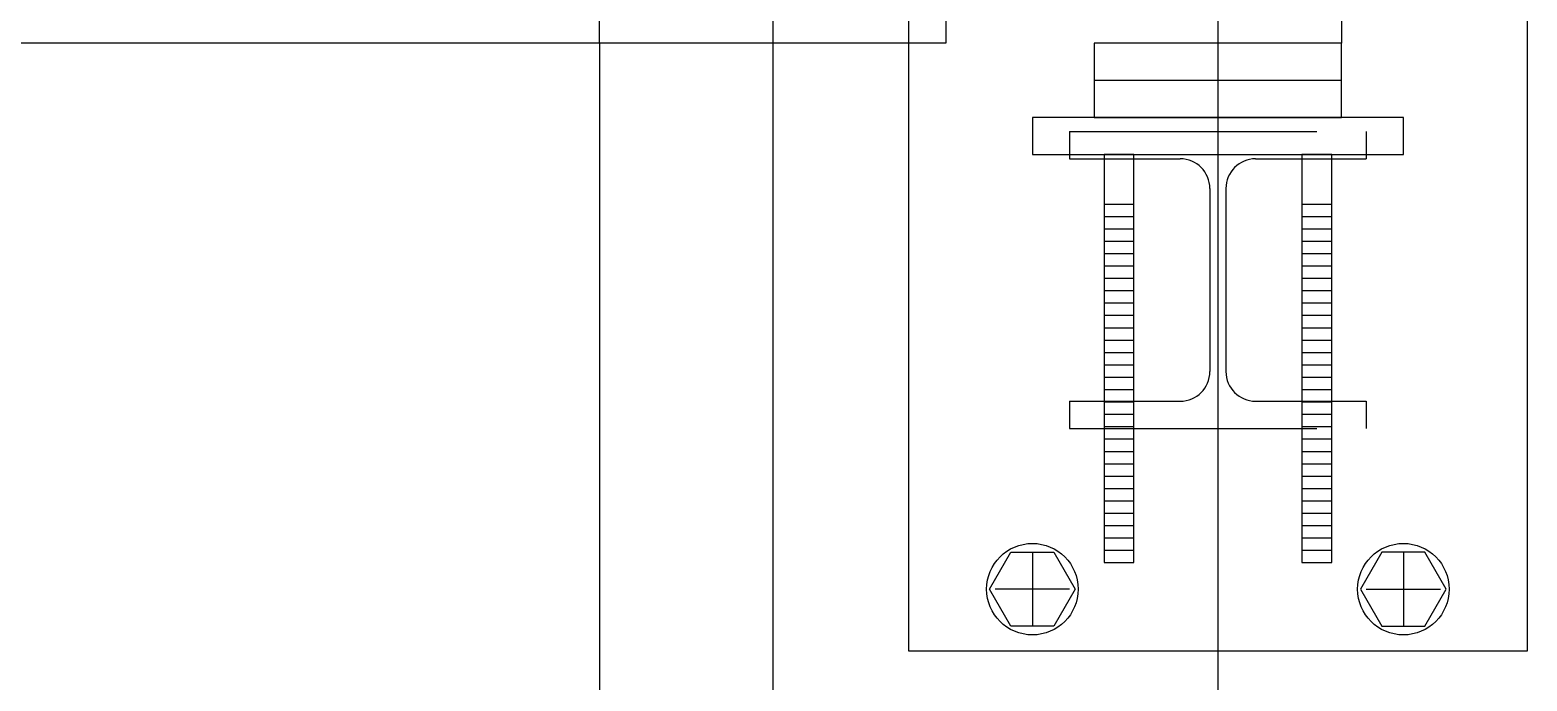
# Model space of a CAD drawing. Extents: x 44 to 147, y 26 to 78.
# Drawn here: x 71.22 to 71.825, y 73.606 to 73.869 of the extents above; entities that cross this region are included whole.
import ezdxf

# ---------------------------------------------------------------- set-up
doc = ezdxf.new("R2010")
doc.units = 0
doc.header["$LTSCALE"] = 0.5
doc.linetypes.add('AUSGEZOGEN', pattern=[1000.01, 1000, 0.01])
doc.linetypes.add('VERDECKT2', pattern=[0.1875, 0.125, -0.0625])
for name, color, linetype in [('ACHSEN', 7, 'Continuous'), ('BET-ANS', 7, 'Continuous'), ('HILFE', 7, 'Continuous'), ('ST-ANS', 9, 'Continuous'), ('ST-SCHN', 2, 'Continuous'), ('ST-VERD', 40, 'VERDECKT2')]:
    doc.layers.add(name, color=color, linetype=linetype)

# ---------------------------------------------------------------- blocks, each defined once
blk = doc.blocks.new('HEB120')
at = {"color": 0, "linetype": 'ByBlock'}
for p, q in [((-0.06001, 0.12), (0.05999, 0.12)), ((-0.06001, 0.12), (-0.06001, 0.109)), ((0.05999, 0.12), (0.05999, 0.109)), ((-0.06001, 0.109), (-0.01526, 0.109)), ((0.01524, 0.109), (0.05999, 0.109)), ((-0.00326, 0.097), (-0.00326, 0.023)), ((0.00324, 0.097), (0.00324, 0.023)), ((-0.06001, 0.011), (-0.01526, 0.011)), ((-0.06001, 0.011), (-0.06001, 0)), ((0.01524, 0.011), (0.05999, 0.011)), ((0.05999, 0.011), (0.05999, 0)), ((-0.06001, 0), (0.05999, 0))]:
    blk.add_line(p, q, dxfattribs=at)
for centre, start, end in [((-0.01526, 0.097), 0, 90), ((0.01524, 0.097), 90, 180), ((-0.01526, 0.023), 270, 0), ((0.01524, 0.023), 180, 270)]:
    blk.add_arc(centre, 0.012, start, end, dxfattribs=at)

msp = doc.modelspace()

# ---------------------------------------------------------------- linework, layer by layer
at = {"layer": 'ACHSEN', "color": 140, "linetype": 'AUSGEZOGEN'}
for p, q in [((71.52034, 74.30785), (71.52034, 70.06357)), ((71.70034, 74.30785), (71.70034, 73.11785))]:
    msp.add_line(p, q, dxfattribs=at)
at = {"layer": 'BET-ANS'}
for q in [(69.58034, 73.86357), (71.45034, 71.06357)]:
    msp.add_line((71.45034, 73.86357), q, dxfattribs=at)
at = {"layer": 'HILFE'}
for p, q in [((71.62534, 73.65785), (71.62534, 73.62785)), ((71.77534, 73.65785), (71.77534, 73.62785)), ((71.64034, 73.64285), (71.61034, 73.64285)), ((71.76034, 73.64285), (71.79034, 73.64285))]:
    msp.add_line(p, q, dxfattribs=at)
at = {"layer": 'ST-ANS'}
for p, q in [((71.75034, 74.14357), (71.75034, 73.86357)), ((71.82534, 73.91785), (71.82534, 73.61785)), ((71.57534, 73.61785), (71.57534, 73.86357)), ((71.75034, 73.84857), (71.65034, 73.84857)), ((71.65434, 73.79857), (71.66634, 73.79857)), ((71.65434, 73.79357), (71.66634, 73.79357)), ((71.73434, 73.79857), (71.74634, 73.79857)), ((71.73434, 73.79357), (71.74634, 73.79357)), ((71.65434, 73.78857), (71.66634, 73.78857)), ((71.73434, 73.78857), (71.74634, 73.78857)), ((71.65434, 73.78357), (71.66634, 73.78357)), ((71.73434, 73.78357), (71.74634, 73.78357)), ((71.65434, 73.77857), (71.66634, 73.77857)), ((71.73434, 73.77857), (71.74634, 73.77857)), ((71.65434, 73.77357), (71.66634, 73.77357)), ((71.73434, 73.77357), (71.74634, 73.77357)), ((71.65434, 73.76857), (71.66634, 73.76857)), ((71.65434, 73.76357), (71.66634, 73.76357)), ((71.73434, 73.76857), (71.74634, 73.76857)), ((71.73434, 73.76357), (71.74634, 73.76357)), ((71.65434, 73.75857), (71.66634, 73.75857)), ((71.73434, 73.75857), (71.74634, 73.75857)), ((71.65434, 73.75357), (71.66634, 73.75357)), ((71.73434, 73.75357), (71.74634, 73.75357)), ((71.65434, 73.74857), (71.66634, 73.74857)), ((71.73434, 73.74857), (71.74634, 73.74857)), ((71.65434, 73.74357), (71.66634, 73.74357)), ((71.73434, 73.74357), (71.74634, 73.74357)), ((71.65434, 73.73857), (71.66634, 73.73857)), ((71.65434, 73.73357), (71.66634, 73.73357)), ((71.73434, 73.73857), (71.74634, 73.73857)), ((71.73434, 73.73357), (71.74634, 73.73357)), ((71.65434, 73.72857), (71.66634, 73.72857)), ((71.73434, 73.72857), (71.74634, 73.72857)), ((71.65434, 73.72357), (71.66634, 73.72357)), ((71.73434, 73.72357), (71.74634, 73.72357)), ((71.65434, 73.71857), (71.66634, 73.71857)), ((71.73434, 73.71857), (71.74634, 73.71857)), ((71.65434, 73.71357), (71.66634, 73.71357)), ((71.73434, 73.71357), (71.74634, 73.71357)), ((71.65434, 73.70857), (71.66634, 73.70857)), ((71.65434, 73.70357), (71.66634, 73.70357)), ((71.73434, 73.70857), (71.74634, 73.70857)), ((71.73434, 73.70357), (71.74634, 73.70357)), ((71.65434, 73.69857), (71.66634, 73.69857)), ((71.73434, 73.69857), (71.74634, 73.69857)), ((71.65434, 73.69357), (71.66634, 73.69357)), ((71.73434, 73.69357), (71.74634, 73.69357)), ((71.65434, 73.68857), (71.66634, 73.68857)), ((71.73434, 73.68857), (71.74634, 73.68857)), ((71.65434, 73.68357), (71.66634, 73.68357)), ((71.65434, 73.67857), (71.66634, 73.67857)), ((71.73434, 73.68357), (71.74634, 73.68357)), ((71.73434, 73.67857), (71.74634, 73.67857)), ((71.65434, 73.67357), (71.66634, 73.67357)), ((71.73434, 73.67357), (71.74634, 73.67357)), ((71.65434, 73.66857), (71.66634, 73.66857)), ((71.73434, 73.66857), (71.74634, 73.66857)), ((71.65434, 73.66357), (71.66634, 73.66357)), ((71.73434, 73.66357), (71.74634, 73.66357)), ((71.65434, 73.65857), (71.66634, 73.65857)), ((71.73434, 73.65857), (71.74634, 73.65857)), ((71.82534, 73.61785), (71.57534, 73.61785))]:
    msp.add_line(p, q, dxfattribs=at)
for points in [[(71.65034, 73.83357), (71.75034, 73.83357), (71.75034, 73.86357), (71.65034, 73.86357)], [(71.62534, 73.81857), (71.77534, 73.81857), (71.77534, 73.83357), (71.62534, 73.83357)], [(71.65434, 73.65357), (71.66634, 73.65357), (71.66634, 73.81857), (71.65434, 73.81857)], [(71.73434, 73.65357), (71.74634, 73.65357), (71.74634, 73.81857), (71.73434, 73.81857)], [(71.61667, 73.65785), (71.634, 73.65785), (71.64266, 73.64285), (71.634, 73.62785), (71.61667, 73.62785), (71.60801, 73.64285)], [(71.784, 73.65785), (71.76667, 73.65785), (71.75801, 73.64285), (71.76667, 73.62785), (71.784, 73.62785), (71.79266, 73.64285)]]:
    msp.add_lwpolyline(points, close=True, dxfattribs=at)
for centre in [(71.62534, 73.64285), (71.77534, 73.64285)]:
    msp.add_circle(centre, 0.0185, dxfattribs=at)
at = {"layer": 'ST-SCHN'}
msp.add_line((71.73434, 73.79857), (71.74634, 73.79857), dxfattribs=at)
msp.add_lwpolyline([(71.45034, 73.87857), (71.59034, 73.87857), (71.59034, 73.86357), (71.45034, 73.86357)], close=True, dxfattribs=at)
at = {"layer": 'ST-VERD'}
msp.add_line((71.57534, 73.86357), (71.57534, 73.91785), dxfattribs=at)

# ---------------------------------------------------------------- block references
msp.add_blockref('HEB120', (71.70035, 73.70785), dxfattribs=at)

doc.saveas('drawing.dxf')
